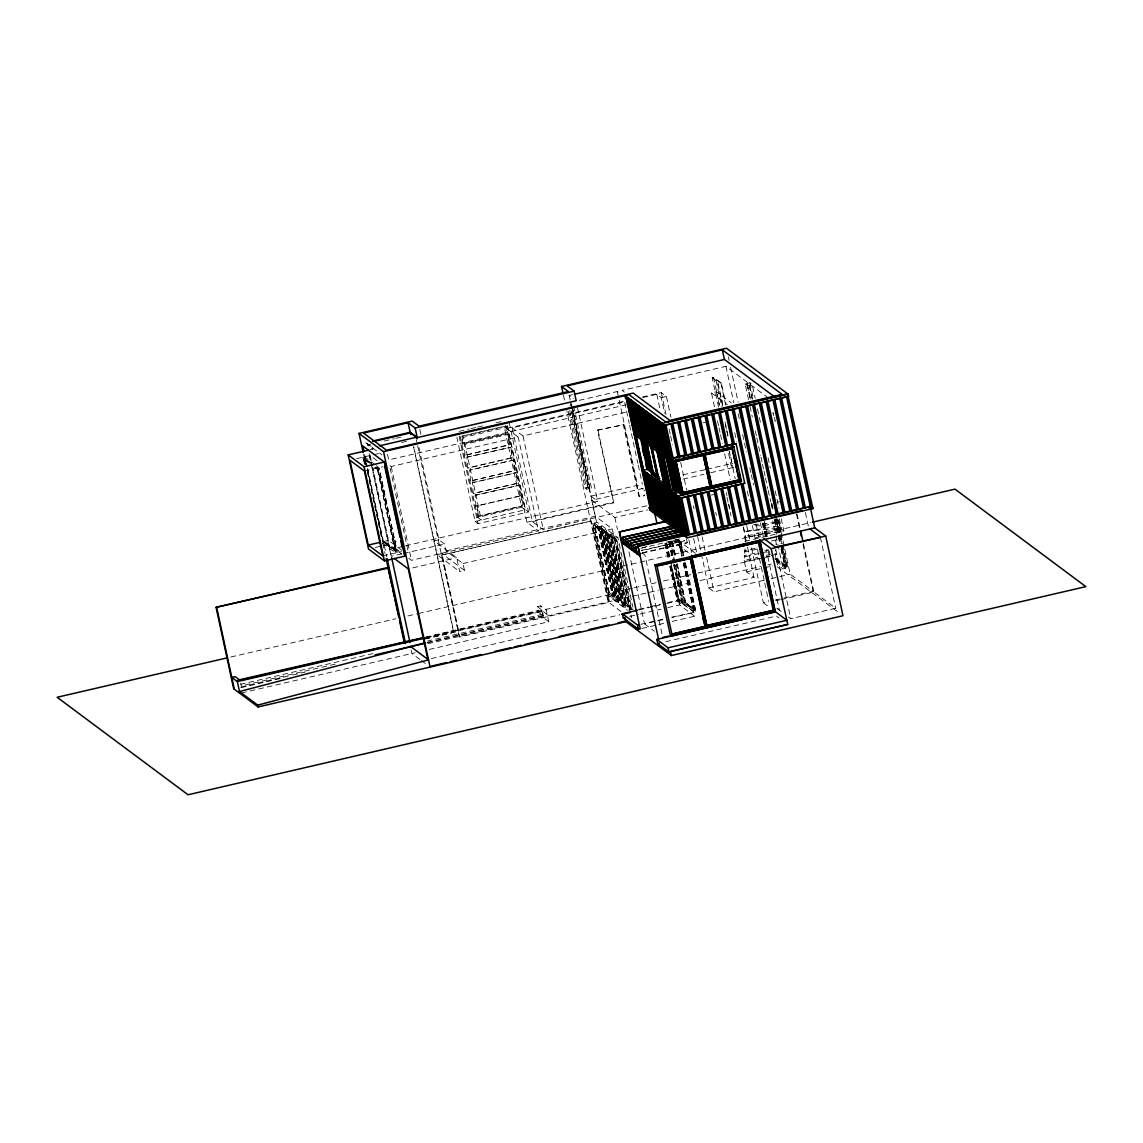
<?xml version="1.0" encoding="UTF-8"?>
<svg xmlns="http://www.w3.org/2000/svg" width="1143" height="1143" viewBox="0 0 1143 1143"><rect width="100%" height="100%" fill="white"/><g stroke="black" fill="none" stroke-linecap="round" stroke-linejoin="round"><path stroke-width="0.75" stroke-dasharray="5 3.75" d="M572.557 394.678L569.114 395.478L573.372 398.65M370.661 444.184L367.274 444.956L372.904 449.156L368.417 450.199M384.162 441.041L394.292 438.698M395.992 438.312L401.05 437.126M579.244 400.35L617.277 391.535L619.849 393.449M768.525 398.093L725.919 366.346L622.092 390.42L625.935 393.278M401.622 442.498L406.679 441.327M569.943 405.308L572 404.836M459.143 431.34L469.23 429.011M470.916 428.611L475.959 427.453M477.645 427.053L484.375 425.496M496.148 422.767L504.549 420.824M356.645 458.643L370.146 455.514L378.076 461.429M373.618 454.714L380.548 453.099M718.504 406.994L712.16 377.619L713.532 377.304L721.319 383.105L725.791 403.836M505.906 425.939L506.535 433.754L462.601 443.941L461.972 436.126L505.906 425.939L507.349 427.168L525.237 509.907L521.622 507.206L504.106 426.196M364.546 464.315L363.417 459.115L365.131 458.714L370.761 462.901M505.978 426.139L462.029 436.326L462.601 443.941M461.972 436.126L463.415 437.355L507.349 427.168M408.765 558.298L411.48 560.313L538.482 530.866L526.937 522.265L506.649 428.454L623.678 401.322M642.266 397.021L661.268 392.62L666.412 396.45L670.912 417.295M646.724 505.777L543.296 529.752L532.424 521.665L512.135 427.853L624.078 401.907M643.023 397.507L656.811 394.321L661.254 397.635L664.64 413.266M712.16 377.619L716.047 380.519L717.418 380.205L723.019 406.122M626.65 404.708L388.677 459.872L387.291 453.457M722.676 406.208L717.075 380.276L721.319 383.105M462.529 443.598L506.535 433.754M661.254 397.635L666.412 396.45M465.044 455.285L464.187 444.427L508.192 434.44L508.992 445.098L465.044 455.285L508.921 444.756M364.431 471.045L382.991 466.73M748.522 399.55L745.136 383.848L749.937 382.734L752.194 384.419L755.209 398.364M374.661 467.487L377.476 469.587L379.19 469.187L396.792 550.612L395.078 551.012L382.434 541.596M407.837 550.097L389.492 465.23L391.206 466.501L518.208 437.069L538.482 530.866M512.135 427.853L523.008 435.954L626.435 411.98M714.475 406.822L711.475 392.935L716.404 391.792L731.249 402.836M745.136 383.848L747.393 385.534L752.194 384.419M466.93 457.186L510.935 447.199L466.93 457.186L467.787 468.044L511.721 457.857L510.864 446.999M532.424 521.665L613.762 502.806L597.475 430.139L623.907 424.682L639.509 496.834L644.623 495.648M597.475 430.139L623.907 424.682M470.587 480.974L469.73 470.13L513.664 459.943L514.521 470.787L470.587 480.974L514.45 470.445L513.664 459.943M513.736 460.143L469.73 470.13M703.016 422.796L708.203 421.596M472.402 482.689L516.407 472.702L472.402 482.689L473.259 493.547L517.193 483.36L516.336 472.502M475.117 495.29L519.122 485.304L475.117 495.29L475.974 506.135L521.408 495.648L475.974 506.135M584.916 487.904L589.717 486.789L591.488 488.09L586.673 489.204L584.916 487.904L568.328 411.18M478.188 516.15L522.122 505.963L478.26 516.493L477.403 505.635L478.26 516.493M460.158 436.383L477.674 517.393L521.622 507.206M383.434 541.553L393.292 539.267L398.578 543.211M475.088 521.465L525.551 509.764L528.48 511.95L478.031 523.651L475.088 521.465L456.9 437.283M570.6 402.35L590.888 496.148L637.565 485.332L642.609 489.09M682.871 474.831L705.117 469.673M706.831 469.273L732.506 463.329M375.275 547.468L382.019 545.911M383.705 545.511L388.777 544.339L401.836 554.069M728.591 453.657L731.206 465.758L732.577 465.43L729.591 451.614M594.931 524.966L593.217 525.366L607.919 593.331L609.633 592.931L614.377 596.46L612.662 596.86L591.774 500.277L643.252 488.347M683.057 479.117L703.831 474.302M710.746 472.702L734.978 467.087M403.879 546.197L395.235 548.211L402.007 553.255M405.608 545.797L597.732 501.263L577.458 407.451M438.926 539.767L434.126 540.868L456.686 557.684L459.686 571.571L464.501 570.457L463.001 563.528L446.056 550.912L444.556 543.954L438.926 539.767L418.624 445.841M526.937 522.265L613.077 502.291M623.221 424.167L638.823 496.319L644.723 494.962M382.776 555.912L401.336 551.612M401.722 553.884L391.349 556.284L372.147 467.487M403.45 553.483L444.556 543.954M446.056 550.912L595.36 516.293L612.305 528.909L631.536 617.877M464.501 570.457L441.927 553.641L437.126 554.755L459.686 571.571M591.217 521.037L441.227 555.141L591.217 521.037L608.805 602.404L459.5 637.022L416.381 440.226M591.774 500.277L614.877 517.493L647.61 509.892M711.317 495.133L716.504 493.933M633.308 608.99L628.507 610.105L608.033 594.86L592.603 523.465L597.403 522.351L617.863 537.581L632.936 607.247M412.752 567.871L456.686 557.684M621.821 601.775L606.39 530.381L601.032 526.38L599.318 526.78L614.748 598.189L616.463 597.789L621.821 601.775L620.106 602.175L604.676 530.781M599.689 528.495L597.96 528.895L593.217 525.366M599.932 528.68L601.647 528.28L606.519 531.909L621.206 599.875L619.492 600.275L614.62 596.646L616.334 596.246L621.206 599.875M463.001 563.528L612.305 528.909M604.804 532.309L606.519 531.909M622.892 604.49L624.607 604.09L619.735 600.461L618.02 600.861L603.333 532.895L605.047 532.495M611.262 534.01L609.548 534.41L624.978 605.804L626.693 605.404L631.936 609.305L616.491 537.91L611.262 534.01L626.693 605.404M609.919 536.124L608.205 536.524L603.333 532.895M610.162 536.31L611.876 535.91L616.62 539.439L614.905 539.839L592.603 523.465M617.863 537.581L613.062 538.696L628.507 610.105M777.683 502.148L782.826 500.948M642.195 547.654L647.338 546.454M673.084 540.496L678.228 539.296M640.909 548.383L681.657 538.496M673.627 541.739L678.428 540.625L681.814 556.298M678.871 540.953L674.056 542.068L692.287 555.641M641.366 550.383L684.7 540.768L641.794 550.712M642.252 552.726L687.314 542.711L642.695 553.055M775.411 600.018L813.173 591.274L790.227 574.186L778.997 522.194L763.553 525.78L753.38 525.751M745.765 542.111L744.55 536.51L775.44 529.352L776.811 530.381L774.554 519.908M230.815 657.011L395.778 618.763M407.937 615.948L416.624 613.934M418.352 613.534L810.83 522.551M781.24 518.736L783.884 530.952L745.736 537.396L744.55 536.51M755.809 537.681L760.609 536.567M771.411 540.968L776.554 539.782L775.225 538.796L776.497 544.625L775.168 543.654M759.281 553.469L745.55 556.655L744.293 550.812L758.009 547.626M744.293 550.812L745.607 551.798L757.623 549.011M759.223 558.327L745.493 561.499L744.222 555.669L757.952 552.483M764.824 550.897L768.253 550.097M760.995 553.069L767.853 551.483M427.196 642.795L543.382 615.863L538.482 612.219L537.281 606.647L540.71 605.861L546.24 609.976L548.783 621.735L425.567 650.296M701.331 553.583L708.746 587.916L754.066 577.415L746.622 571.871L744.164 560.527L757.895 557.341M766.482 555.355L769.911 554.555M766.081 556.727L769.51 555.941M771.225 555.541L776.368 554.341L775.425 549.969M632.479 588.188L611.819 592.988L612.848 593.746L608.033 594.86M634.194 587.788L656.582 582.601M663.469 581.001L691.015 574.629M697.902 573.029L763.324 557.855M765.053 557.455L771.939 555.869M425.282 637.222L538.124 610.533L543.011 614.177L427.753 640.909M425.996 637.237L607.247 595.189L627.378 610.191M426.496 637.737L546.24 609.976M458.172 630.836L538.482 612.219M424.953 638.823L453.9 632.35L413.823 446.956M425.196 639.008L458.7 631.236L441.927 553.641M373.018 653.596L240.973 684.2L237.301 681.471M427.611 642.237L547.226 614.52L541.696 610.391M335.156 664.14L241.33 685.886L240.873 683.757M240.602 687.1L290.979 675.427M292.722 675.013L304.881 672.198M427.925 643.68L630.693 596.675M632.436 596.26L658.468 590.231M660.211 589.831L693.187 582.173M700.13 580.573L760.895 566.485M767.839 564.871L771.311 564.071M241.287 687.615L281.249 678.342M746.622 571.871L762.067 568.285M763.781 567.885L772.354 565.899M776.354 560.156L784.812 566.471L786.541 566.071L782.769 548.64M241.616 692.944L415.152 652.71M626.564 603.875L624.85 604.261L629.607 607.805L631.322 607.404L626.564 603.875L611.876 535.91M776.368 554.341L775.054 553.355L777.511 564.713L783.141 568.9L787.941 567.785L783.041 545.154M670.027 566.385L677.185 599.504L678.899 599.103L683.643 602.632L681.928 603.033L673.641 564.699M638.365 609.39L648.71 606.99M650.424 606.604L660.768 604.204M667.655 602.604L677.999 600.204L693.687 612.062L694.587 616.22L667.483 622.506M708.746 587.916L714.032 591.845L764.253 580.215M771.182 578.601L790.227 574.186M639.294 609.848L653.124 606.647M654.853 606.247L665.226 603.833M666.955 603.433L679.028 600.632L671.498 565.814M431.311 658.554L619.963 614.82M695.301 609.648L685.614 602.418L683.885 602.818L693.587 610.048L695.301 609.648L685.128 562.599M629.807 616.406L638.466 614.405M640.194 614.005L660.94 609.19M667.855 607.59L679.585 604.876L694.587 616.22M684.014 604.361L685.729 603.961L695.93 611.548L694.201 611.948L677.185 599.504M669.784 566.199L677.313 601.032L682.542 604.933L684.257 604.533L670.455 541.639M640.894 624.307L656.196 620.763M657.925 620.363L664.855 618.749M671.77 617.149L694.301 612.348L671.998 617.52M628.95 551.798L644.538 623.892L665.126 619.12M641.794 628.464L665.74 622.906M751.523 547.868L763.395 602.804L768.553 601.618M775.854 600.847L779.312 600.032M781.04 599.632L813.902 592.017L835.733 608.276L790.77 618.706L788.056 616.677M665.697 641.723L776.483 616.048L779.069 617.963M753.437 524.708L778.997 522.194M774.625 420.795L775.311 421.296L773.511 412.98M711.475 392.935L727.448 404.822M731.206 465.758L733.806 467.687M749.194 499.72L751.994 501.806M783.884 530.952L781.612 529.266L779.355 518.793M778.869 529.895L781.126 531.581L778.497 519.365M775.254 557.67L786.541 566.071M775.94 558.841L787.941 567.785M775.626 558.956L785.498 566.314L780.983 545.397M775.14 559.027L787.156 567.971L782.255 545.325M776.097 561.413L785.441 568.371L781.298 549.212M744.75 541.353L775.626 534.195L772.754 520.851M777.126 566.699L840.134 613.634M744.222 555.669L745.55 556.655M744.164 560.527L745.493 561.499M643.823 490.004L644.809 490.733M777.083 608.305L779.369 610.005L766.281 549.497M777.083 608.505L782.626 612.634M763.395 602.804L769.839 607.605M677.842 539.625L680.614 541.682L683.628 555.627M677.328 539.739L697.087 554.526M676.985 539.825L679.756 541.882L682.771 555.827M676.127 540.01L678.899 542.082L681.914 556.027M589.417 488.575L587.659 487.261L571.071 410.537M506.649 428.454L518.208 437.069M590.888 496.148L597.732 501.263M642.352 553.126L644.952 555.069L662.397 635.751M598.832 528.695L594.074 525.166L608.776 593.131L613.52 596.66L597.403 522.351M678.385 599.218L683.128 602.761L674.841 564.413M607.919 593.331L630.222 609.705L614.777 538.31L594.317 523.065L609.762 594.46M644.538 623.892L654.353 631.207M621.035 611.519L608.119 601.904L566.814 410.837M477.674 517.393L481.303 520.094L463.415 437.355M371.132 446.384L366.66 443.055L367.032 444.784M365.589 442.67L382.019 454.9M375.09 464.701L364.517 456.814L366.774 467.216M376.418 465.687L379.062 467.644L397.407 552.512L382.876 541.682L367.146 468.944M376.376 467.087L379.19 469.187M370.732 463.129L362.802 457.214L363.931 462.415M364.446 458.886L370.075 463.058M375.69 467.244L378.504 469.344L396.107 550.783L382.062 540.31M369.732 463.144L364.103 458.957L365.231 464.158M375.347 467.33L378.162 469.43L395.764 550.855L383.119 541.439M363.417 459.115L369.046 463.301M537.281 606.647L542.182 610.305L543.382 615.863M548.783 621.735L543.254 617.606L540.71 605.861M401.707 550.226L388.491 540.382L372.761 467.644M396.792 550.612L382.748 540.153L367.389 469.116M382.476 543.068L395.692 552.912L377.347 468.044M457.486 630.322L458.7 631.236M419.952 659.525L411.837 653.482L410.58 647.71M421.296 660.525L426.71 664.554M820.388 537.324L835.733 608.276M805.386 512.564L808.415 526.523M797.042 514.021L800.029 527.852M803.386 543.396L813.902 592.017M796.442 513.893L799.757 529.238M803.072 544.568L813.173 591.274M772.825 412.466L773.54 415.795M757.48 408.837L760.495 422.796M768.039 457.686L770.296 468.144M775.197 490.818L778.969 508.264M749.937 382.734L753.337 398.436M752.465 399.007L749.451 385.048L747.193 383.362L750.58 399.064M752.123 399.093L749.108 385.134L746.85 383.448L750.237 399.15M778.154 519.451L780.783 531.666L778.526 529.981L775.883 517.765M777.397 519.022L780.412 532.952M780.783 534.695L782.669 543.411M776.611 519.208L779.626 533.138M779.997 534.881L781.883 543.582M747.393 385.534L750.394 399.421M776.354 519.022L780.126 536.438M780.512 538.182L782.384 546.897M775.668 519.179L778.683 533.124M779.069 534.867L780.955 543.568M781.326 545.311L785.841 566.228M771.939 503.577L773.068 508.792M775.325 519.251L780.612 543.654M771.496 503.934L772.639 509.164M774.897 519.608L777.897 533.538M778.283 535.281L779.783 542.239M770.125 498.505L770.882 501.991M771.254 503.734L772.382 508.964M774.64 519.408L779.54 542.068M781.055 549.04L784.812 566.471M750.037 406.522L752.294 416.995M755.309 430.94L756.452 436.183M756.823 437.926L760.595 455.371M760.967 457.114L762.11 462.344M762.481 464.087L763.61 469.316M763.995 471.059L765.124 476.302M765.496 478.045L767.767 488.504M768.139 490.261L769.268 495.49M775.44 529.352L776.64 534.938M776.011 535.924L783.141 568.9M775.797 549.469L790.77 618.706M764.41 521.037L767.41 534.967M728.348 356.916L729.091 360.388M730.606 367.346L738.107 402.093M764.238 523.137L767.41 537.61M763.995 522.951L766.996 536.896M763.553 523.308L766.567 537.239M762.924 522.865L766.224 537.324M769.239 551.269L769.982 554.755M762.267 523.351L765.539 537.481M767.925 549.483L769.425 556.441M738.149 413.809L739.278 419.024M742.664 434.654L746.422 452.028M749.794 467.658L750.922 472.873M751.294 474.616L753.551 485.032M760.409 522.908L763.453 536.953M725.919 366.346L733.806 402.822M756.066 523.894L759.223 538.496M734.706 432.711L736.563 441.298M747.336 491.133L748.451 496.276M752.323 525.594L755.309 539.382M757.566 549.854L764.367 581.258M764.738 583.016L768.51 600.461M720.976 383.176L725.834 405.651M716.047 380.519L721.647 406.437M725.019 421.996L728.005 435.812M725.376 424.324L726.491 429.482M726.862 431.197L727.977 436.355M746.693 525.551L749.665 539.282M713.532 377.304L719.504 404.951M716.404 391.792L719.418 405.679M729.177 450.842L735.192 478.646M743.521 527.18L745.736 537.396M743.179 527.094L747.165 545.497M747.522 547.183L754.066 577.415M717.49 420.724L718.618 425.939M718.99 427.668L720.119 432.883M720.49 434.626L722.362 443.298M724.619 453.728L730.248 479.789M744.979 548.869L745.607 551.798M726.319 492.647L726.977 495.648M728.891 504.492L729.834 508.878M726.962 497.105L728.062 502.22M728.434 503.934L731.02 515.893M715.761 512.321L716.432 515.407M702.131 536.796L705.102 550.555M706.603 557.441L714.032 591.845M693.387 505.835L694.03 508.835M697.616 536.41L700.959 551.869M680.685 462.458L686.686 490.247M693.601 538.382L696.759 552.983M661.268 392.62L666.155 415.195M669.155 429.096L670.284 434.311M670.655 436.04L672.541 444.727M688.843 539.696L691.615 552.555M656.811 394.321L660.183 409.951M686.572 539.267L687.314 542.711M683.871 555.827L680.485 540.153L678.771 540.539L682.257 556.627M685.386 562.785L695.93 611.548M680.099 541.796L683.114 555.741M684.614 562.713L694.787 609.762L685.1 602.547L676.799 564.199M684.271 562.799L694.444 609.848L684.757 602.618L676.456 564.285M683.671 563.185L694.301 612.348M683.414 562.999L693.587 610.048M683.328 563.27L693.858 612.019M672.427 541.425L675.813 557.112M677.313 564.085L685.614 602.418M672.184 541.268L675.57 556.941M677.07 563.899L685.729 603.961M671.913 541.553L675.299 557.227M671.57 541.625L674.956 557.313M669.941 541.768L674.47 562.67M669.598 541.839L674.127 562.756M674.499 564.499L682.785 602.832L678.042 599.303L670.884 566.185M668.998 542.239L672.384 557.913M673.884 564.885L682.542 604.933M668.741 542.039L673.27 562.956M666.84 543.339L670.227 559.013M670.612 560.756L678.899 599.103M666.598 543.168L669.984 558.841M666.255 543.254L669.712 559.141M671.155 565.885L679.585 604.876M665.983 543.539L669.369 559.213M665.755 543.554L669.084 558.998M670.57 565.871L677.999 600.204M665.126 543.739L668.512 559.413M664.883 543.568L668.269 559.241M624.721 402.579L629.221 423.424M629.593 425.153L637.865 463.372M638.237 465.115L642.366 484.218M617.277 391.535L618.777 398.478M619.163 400.207L637.565 485.332M598.16 430.654L613.762 502.806M614.877 517.493L617.477 529.509M614.905 539.839L629.607 607.805M601.647 528.28L616.334 596.246M601.032 526.38L616.463 597.789M573.757 406.151L591.488 488.09M572.372 406.579L589.717 486.789M572.043 406.551L589.759 488.49L588.002 487.175L570.657 406.979M569.143 395.035L572.143 408.894M572.457 410.108L595.36 516.293M569.714 410.751L586.673 489.204M608.276 595.96L609.833 603.175M563.428 395.164L564.556 400.393M523.008 435.954L543.296 529.752M509.178 422.61L528.48 511.95M507.349 425.582L525.551 509.764M511.721 457.857L467.787 468.044M517.193 483.36L473.259 493.547M519.851 495.605L519.065 485.103M459.086 436.026L478.031 523.651M419.81 429.511L420.895 434.526M441.912 555.641L459.5 637.022M413.566 446.77L453.657 632.165M391.206 466.501L411.48 560.313M377.476 469.587L395.078 551.012M372.532 447.442L372.904 449.156M370.146 455.514L372.389 465.901M369.146 453.628L371.804 465.887M369.289 455.171L370.775 462.115M371.161 463.844L391.02 555.698M364.66 454.671L367.289 466.801M367.66 468.53L386.763 556.912M365.131 458.714L365.889 462.186M363.56 454.3L365.817 464.744M367.317 471.716L381.676 538.582M382.748 543.096L385.005 553.541M521.351 495.448L522.208 506.306M508.192 434.44L508.992 445.098M599.561 526.966L597.846 527.366L613.277 598.761L614.991 598.361L599.561 526.966M604.433 530.595L602.704 530.995L618.149 602.39L619.863 601.99L604.433 530.595M609.79 534.581L608.076 534.981L623.506 606.39L625.221 605.99L609.79 534.581M777.811 526.223L744.464 531.552L780.255 528.037L777.811 526.223M606.004 532.038L601.132 528.409L615.82 596.375L620.692 600.004L606.004 532.038M616.106 539.567L611.362 536.024L626.05 603.99L630.807 607.533L616.106 539.567M605.661 532.109L600.789 528.48L615.477 596.446L620.349 600.075L605.661 532.109M615.763 539.639L611.019 536.11L625.707 604.076L630.465 607.605L615.763 539.639M599.175 528.623L594.417 525.08L609.119 593.046L613.862 596.589L599.175 528.623M609.405 536.238L604.533 532.609L619.22 600.575L624.092 604.204L609.405 536.238M609.062 536.324L604.19 532.695L618.877 600.661L623.749 604.29L609.062 536.324"/><path stroke-width="1.5" d="M661.968 424.567L665.94 424.953L671.584 423.41L678.799 456.743L678.128 457.129L669.427 458.086L661.254 424.039L662.84 423.539M679.956 456.714L672.741 423.381L691.344 419.067L698.544 452.399L678.799 456.743M698.544 452.399L699.216 451.999L692.001 418.681L760.066 402.893L783.769 512.507L686.629 534.895L676.999 496.876L678.585 496.376M784.927 512.478L761.224 402.865L780.483 398.164L804.186 507.778L783.769 512.507M627.893 397.507L626.307 398.007L650.01 507.621L651.596 507.121L649.195 507.678L649.71 510.078L686.972 537.824L812.93 508.621L812.044 505.949L805.344 507.749L781.641 398.135L788.341 396.335L662.711 425.825L625.464 398.078L624.95 395.664L662.197 423.424L662.711 425.825M699.216 451.999L736.192 443.784L669.955 459.143L662.14 453.328L665.197 453.257L663.612 453.742L655.439 419.695L657.025 419.195M677.97 497.605L681.685 497.805L744.736 483.303L678.499 498.662L670.684 492.847L662.14 453.328M628.279 399.25L651.953 509.064L653.539 508.564L650.981 508.335L627.278 398.721L628.864 398.235M629.836 398.95L628.25 399.45L636.165 433.311L638.023 433.011L636.437 433.497L629.25 399.979M630.807 399.679L629.221 400.179L637.137 434.04L638.994 433.726L637.408 434.226L630.193 400.893L631.779 400.407M632.751 401.122L631.165 401.622L639.08 435.483L640.923 435.183L639.337 435.669L632.136 402.065M633.722 401.85L632.136 402.336L640.051 436.197L641.895 435.897L640.309 436.397L633.108 402.793M634.694 402.565L633.108 403.065L641.023 436.926L642.866 436.626L635.665 403.293L634.079 403.793L641.995 437.655L643.838 437.34L642.252 437.84L635.051 404.236M636.637 404.022L635.051 404.508L642.966 438.369L644.809 438.069L643.223 438.569L636.022 405.236L637.608 404.736M638.58 405.465L636.994 405.965L644.909 439.812L646.752 439.512L645.166 440.012L637.965 406.679L639.551 406.194M645.809 427.625L648.695 440.955L646.852 441.269L638.937 407.408L640.523 406.908M641.494 407.637L639.909 408.122L647.824 441.984L649.667 441.684L648.081 442.184L640.88 408.58M642.466 408.351L640.866 408.851L648.795 442.712L650.638 442.412L649.053 442.898L641.837 409.58L643.423 409.08M643.795 410.751L650.996 444.356L652.582 443.855L650.024 443.627L642.809 410.294L644.395 409.808M645.366 410.523L643.78 411.023L651.696 444.884L653.553 444.584L651.967 445.07L644.752 411.737L646.338 411.251M647.309 411.966L645.724 412.466L653.639 446.327L655.482 446.027L653.896 446.513L646.695 412.909M648.281 412.694L646.695 413.194L654.61 447.042L656.453 446.742L654.868 447.242L647.667 413.909L649.253 413.423M649.61 415.08L656.811 448.685L658.397 448.199L655.839 447.97L648.638 414.638L650.224 414.137M651.196 414.866L649.61 415.352L657.525 449.213L659.368 448.913L657.782 449.413L650.581 416.081L652.167 415.581M652.524 417.252L676.213 527.137L677.799 526.637L675.242 526.409L651.553 416.809L653.139 416.309M655.082 417.752L653.496 418.252L677.899 528.395L679.742 528.08L678.156 528.58L654.11 417.038L652.524 417.524L677.899 528.395M656.053 418.481L654.468 418.967L678.871 529.109L680.714 528.809L679.128 529.309L655.453 419.495M657.982 419.924L656.396 420.424L664.326 454.271L666.169 453.971L664.583 454.471L657.368 421.138L658.954 420.653M659.925 421.367L658.339 421.867L666.526 455.914L669.084 456.143L662.597 426.153M660.897 422.096L659.311 422.581L667.226 456.443M661.868 422.81L660.283 423.31L668.198 457.171L670.055 456.871L663.197 425.21M631.179 401.35L638.365 434.954L639.966 434.454L637.408 434.226M634.079 403.522L641.28 437.112L642.866 436.626M636.994 405.679L644.195 439.283L645.781 438.798L639.294 408.794M646.138 440.727L647.724 440.241L645.166 440.012M639.909 407.851L647.109 441.455L648.695 440.955M650.024 443.627L651.61 443.127L649.053 442.898M645.738 412.194L652.939 445.799L654.525 445.299L651.967 445.07M655.839 447.97L657.425 447.47L654.868 447.242M658.354 421.596L665.555 455.2L667.141 454.7L664.583 454.471M666.526 455.914L668.112 455.428L665.555 455.2M660.297 423.039L667.498 456.643L669.084 456.143M661.254 424.039L668.455 457.357L670.055 456.871M669.427 458.086L671.012 457.586M647.538 473.245L645.952 473.745L653.896 510.507L655.482 510.007L652.924 509.778L644.981 473.016L646.567 472.516M648.495 473.974L646.909 474.459L655.582 511.764L657.425 511.464L655.839 511.95L647.895 474.916M649.467 474.688L647.881 475.188L656.539 512.478L658.397 512.178L656.811 512.678L648.867 475.645M650.438 475.417L648.853 475.917L657.511 513.207L659.368 512.907L651.781 477.803M652.382 476.86L650.796 477.36L658.754 514.121L660.34 513.621L657.782 513.393L649.824 476.631L651.41 476.131M654.682 479.974L662.268 515.079L659.711 514.85L651.767 478.074L653.353 477.588M654.325 478.303L652.739 478.803L661.397 516.093L663.24 515.793L661.654 516.293L653.71 479.26M655.296 479.031L653.71 479.531L662.369 516.822L664.212 516.522L662.626 517.007L654.682 480.246L656.268 479.76M657.239 480.474L655.653 480.974L664.312 518.265L666.155 517.965L664.569 518.465L656.625 481.417M658.211 481.203L656.625 481.689L665.283 518.993L667.126 518.693L665.54 519.179L657.596 482.417L659.182 481.917M658.568 483.146L661.125 483.375L659.54 483.86L667.483 520.622L669.069 520.136L666.512 519.908L658.568 483.146L660.154 482.646M661.483 485.046L669.427 522.08L671.012 521.579L668.455 521.351L660.511 484.589L662.097 484.089M663.069 484.818L661.468 485.304L670.141 522.608L671.984 522.308L670.398 522.794L662.454 485.761M664.026 485.532L662.44 486.032L671.112 523.323L672.956 523.023L671.37 523.523L663.411 486.761L664.997 486.261M665.969 486.989L664.383 487.475L673.041 524.78L674.899 524.466L673.313 524.966L665.369 487.932M673.741 492.762L672.155 493.262L680.814 530.552L682.657 530.252L681.071 530.752L673.127 493.99L674.713 493.49M675.684 494.219L674.099 494.705L683.014 532.195L685.571 532.424L683.985 532.924L676.042 495.891M676.656 494.933L675.07 495.433L683.728 532.724M677.628 495.662L676.042 496.148L684.7 533.452L686.543 533.152L678.956 498.048M650.981 508.335L652.567 507.849L650.01 507.621M652.924 509.778L654.51 509.292L651.953 509.064M646.924 474.188L654.868 511.235L656.453 510.735L653.896 510.507M657.782 513.393L659.368 512.907M659.711 514.85L661.311 514.35L658.754 514.121M652.753 478.531L660.683 515.564L662.268 515.079M655.653 480.703L663.597 517.736L665.183 517.236L657.596 482.146M666.512 519.908L668.098 519.408L665.54 519.179M668.455 521.351L670.041 520.851L667.483 520.622M664.397 487.204L672.341 524.237L673.927 523.751L671.37 523.523M636.165 433.311L634.794 432.954L657.954 450.199L674.284 525.694L675.87 525.194L673.313 524.966M675.242 526.409L676.827 525.923L674.284 525.694M677.185 527.852L678.771 527.366L676.213 527.137M662.84 453.171L680.099 530.023L681.685 529.538L679.128 529.309M674.099 494.433L682.042 531.466L683.628 530.981L681.071 530.752M683.014 532.195L684.6 531.695L682.042 531.466M677.013 496.605L684.957 533.638L686.543 533.152M685.929 534.367L687.514 533.867L684.957 533.638M424.139 643.052L239.487 691.544L257.747 705.131L258.132 706.946L625.907 621.678L671.355 655.539L842.977 615.748L825.732 536.038L814.73 527.837L810.473 508.164M257.747 705.131L428.539 659.868L410.28 646.266M363.174 452.557L359.045 433.411L412.237 421.081L419.095 426.182L568.4 391.563L561.542 386.463L726.462 348.229L788.199 394.206L788.713 396.607M408.051 422.724L363.517 433.054L386.605 450.256L633.222 393.078L669.855 420.381L782.098 394.349L722.347 349.858L567.042 385.863L574.129 391.149L576.215 400.764L417.224 437.626L410.137 432.34L408.051 422.724L415.138 428.011L417.224 437.626M415.138 428.011L574.129 391.149M372.447 441.084L410.137 432.34M574.286 394.278L724.433 359.474L774.497 396.764M373.418 441.498L410.566 432.883L416.438 437.255L416.809 438.969M379.29 445.87L416.438 437.255M363.917 451.199L362.788 445.999L384.319 462.043L404.679 556.198L384.434 560.884L368.517 549.04L348.172 454.885L368.417 450.199M359.045 433.411L383.519 451.642L629.093 394.706L665.74 421.996L787.584 393.749L812.93 508.621M348.172 454.885L364.074 466.744L384.319 462.043M662.197 423.424L788.199 394.206M657.954 450.199L660.34 449.642L657.782 449.413M660.868 451.714L658.125 452.357L635.651 435.612L643.166 470.316L665.626 487.061L668.369 486.418M676.913 456.929L685.543 454.928M690.715 453.728L701.073 451.328M709.703 449.328L720.061 446.927M725.234 445.727L733.863 443.727M675.684 459.743L679.199 459.057M682.457 458.172L703.174 453.728L710.689 488.432L741.235 481.346M731.663 446.884L733.477 446.47M703.174 453.728L733.72 446.642L741.478 481.532L677.97 496.248L670.598 490.761L674.727 489.804L667.969 458.572M663.097 456.057L670.47 461.543L733.977 446.827L733.363 446.37M651.196 469.159L648.867 467.43L647.152 467.83L652.967 472.159M676.042 461.443L703.216 455.185L710.06 486.532L682.857 492.747L675.942 461.372L703.302 455.271M643.166 470.316L648.995 468.959L642.995 441.198M634.794 432.954L652.667 509.592M644.738 441.469L651.496 472.731L653.21 472.345L657.939 475.859M644.481 441.284L651.624 474.274L653.339 473.874L646.581 442.627M651.496 472.731L657.396 477.131L659.111 476.745M368.246 545.082L382.776 555.912L364.431 471.045L349.887 460.215L368.246 545.082L380.062 542.339M659.74 478.646L658.011 479.031L650.51 444.341M659.44 452.428L657.025 450.628L663.783 481.889L665.497 481.489M676.57 489.733L674.599 488.275L672.884 488.661L675.827 490.861L669.069 459.6M681.642 491.847L679.514 490.261L677.799 490.647L680.985 493.033L709.932 486.418M682.1 493.619L679.642 491.79L677.913 492.19L677.542 490.476M665.869 457.214L673.013 490.204L676.442 492.762L678.17 492.376L671.412 461.115M711.918 486.246L739.15 480.031L732.234 448.656L705.017 454.871L711.789 486.132L738.992 479.917M689.015 492.433L700.959 489.661M704.359 488.875L711.189 487.289M724.833 484.132L729.948 482.946M684.857 493.947L711.903 487.675M681.485 494.848L715.418 486.975M718.804 486.189L725.705 484.703M739.178 481.589L740.993 481.174L740.621 479.446M258.132 706.946L233.658 688.715L216.07 607.333L388.02 567.471L404.808 642.437M216.07 607.333L388.706 567.985M637.565 610.248L622.392 613.762L623.292 617.92L638.48 629.236L640.194 628.836L619.249 531.966L667.298 520.837M619.249 531.966L667.741 521.165M622.592 537.353L672.798 526.137L622.592 537.353L624.078 544.225L627.507 543.425M626.678 546.154L625.192 539.282L673.256 528.152M625.192 539.282L675.413 528.08L676.156 531.509M619.692 532.295L621.921 542.611L625.121 541.868M627.807 541.225L678.013 530.023L627.807 541.225L629.293 548.097M635.322 549.24L631.893 550.04L630.407 543.168L680.171 531.624M630.407 543.168L680.614 531.952M634.494 551.983L633.008 545.111L681.057 533.967M633.008 545.111L683.214 533.895M621.921 542.611L640.137 556.184L637.908 545.883L685.971 534.738M637.094 553.912L635.608 547.04L686.557 535.181M649.195 507.678L686.443 535.424L812.416 506.22M697.359 534.824L728.334 527.637M731.777 526.837L767.925 518.465M771.368 517.665L802.357 510.478M809.115 508.921L812.316 508.178M635.765 549.569L632.336 550.369L630.85 543.496M640.966 553.455L637.537 554.241L635.608 547.04M227.328 657.825L57.15 697.273L188.038 794.771L1085.85 586.63L954.962 489.133L812.559 522.151M691.601 556.141L707.288 627.721L691.601 556.141L759.909 540.31L775.34 611.705L670.555 636.237L654.882 564.656M655.125 564.828L814.73 527.837M758.438 542.325L691.729 557.67L758.309 542.239L773.254 610.391L706.417 625.635L773.139 610.291M690.258 558.255L705.202 626.407L671.898 634.122L656.968 565.971L690.386 558.341M690.501 558.441L656.968 565.971M763.781 538.496L775.283 547.068L820.388 537.324M759.566 540.053L771.168 548.697L825.732 536.038M237.815 680.156L423.553 637.623M424.267 637.637L240.13 680.328L235.229 676.67L231.8 677.47L237.33 681.585L239.873 693.344M237.33 681.585L423.024 638.537M375.118 654.868L425.467 643.195M621.706 614.405L630.35 612.405M623.292 617.92L625.007 617.52M431.14 666.169L446.713 662.554M450.185 661.754L457.1 660.154M460.558 659.34L481.332 654.525M495.176 651.324L510.75 647.71M514.221 646.909L521.137 645.295M524.608 644.495L545.368 639.68M559.213 636.48L579.987 631.665M588.645 629.65L609.419 624.835M618.063 622.835L626.721 620.82M622.392 613.762L637.58 625.078L639.294 624.678M705.074 626.307L671.898 634.122M662.769 637.465L668.526 636.137M771.168 548.697L787.741 624.435L668.984 651.967L657.725 643.58L656.825 639.423L775.583 611.891M657.725 643.58L659.44 643.18M656.825 639.423L668.084 647.81L786.841 620.278L774.554 611.119M643.223 438.569L645.781 438.798M665.097 488.004L666.941 487.704L665.355 488.204L674.013 525.494M666.069 488.733L667.912 488.432L666.326 488.918L674.984 526.223M667.041 489.447L668.884 489.147L666.498 489.718L643.338 472.473M662.626 517.007L665.183 517.236M804.186 507.778L805.344 507.749M809.916 528.952L820.245 536.639M741.478 481.532L740.178 480.574L738.992 475.074M739.15 480.031L732.134 448.585L705.017 454.871L711.789 486.132M626.307 398.007L650.724 508.149M627.278 398.721L651.696 508.864M630.193 400.893L638.108 434.754M636.022 405.236L643.938 439.098M637.965 406.679L645.881 440.541M638.937 407.408L646.852 441.269M641.837 409.58L649.767 443.427M642.809 410.294L650.724 444.156M644.752 411.737L652.667 445.599M647.667 413.909L655.582 447.77M648.638 414.638L656.553 448.499M650.581 416.081L658.497 449.942M651.553 416.809L675.956 526.937M657.368 421.138L665.297 455M673.127 459.943L675.256 461.529M672.784 460.015L674.913 461.601M710.689 488.432L702.931 453.542M672.098 460.172L674.227 461.772M650.567 469.359L648.181 467.587L642.166 439.798M653.653 472.002L647.838 467.673L641.452 438.14M675.884 489.89L673.913 488.432L667.526 458.9M676.513 490.704L673.57 488.504L667.183 458.972M659.582 478.531L647.281 469.359L640.523 438.112M665.769 483.132L663.912 483.432L656.782 450.442M675.87 490.661L681.614 494.933L673.856 460.043L681.357 494.748M663.783 481.889L666.198 483.689M651.624 474.274L664.154 483.603M644.981 473.016L653.639 510.307M645.952 473.745L654.61 511.035M649.824 476.631L658.482 513.921M650.796 477.36L659.454 514.65M651.767 478.074L660.425 515.379M654.682 480.246L663.34 517.536M657.596 482.417L666.255 519.708M659.54 483.86L668.198 521.151M660.511 484.589L669.169 521.88M663.411 486.761L672.07 524.051M673.127 493.99L681.785 531.281M787.741 624.435L670.455 651.381L671.355 655.539M637.908 545.883L658.539 639.023M394.178 558.384L408.294 568.9L427.896 659.597M787.284 396.578L810.987 506.192M786.627 396.978L810.316 506.592M779.812 398.55L803.515 508.164M774.84 399.707L798.528 509.321M773.682 399.736L797.371 509.349M773.011 400.136L796.714 509.749M800.772 531.309L803.015 541.668M800.486 532.638L801.229 536.053M768.025 401.293L791.728 510.892M766.867 401.322L790.57 510.921M766.21 401.707L789.899 511.321M759.395 403.293L783.098 512.893M754.409 404.451L778.112 514.05M753.266 404.479L776.954 514.079M752.594 404.865L776.297 514.479M747.608 406.022L771.311 515.636M746.45 406.051L770.153 515.664M745.793 406.451L769.482 516.05M740.807 407.594L764.496 517.207M739.65 407.637L763.353 517.236M738.978 408.022L762.681 517.636M722.347 349.858L724.433 359.474M733.992 409.18L757.695 518.793M732.849 409.208L756.537 518.822M732.177 409.594L755.88 519.208M759.666 540.125L775.097 611.519L705.317 627.936L689.886 556.541M759.609 541.968L761.095 548.883M762.967 557.527L764.467 564.442M765.21 567.9L773.811 607.662M736.078 443.698L744.736 483.303M727.191 410.751L734.392 444.084M742.936 483.603L750.894 520.365M726.034 410.78L733.249 444.113M741.793 483.632L749.737 520.394M739.492 474.245L740.235 477.717M735.992 458.514L737.492 465.458M739.364 474.131L740.864 481.074M725.376 411.18L732.577 444.513M741.121 484.018L749.065 520.794M735.649 459.615L737.135 466.473M720.39 412.337L727.591 445.67M736.135 485.175L744.079 521.937M719.233 412.366L726.434 445.699M734.978 485.204L742.936 521.965M718.561 412.752L725.776 446.084M734.32 485.604L742.264 522.365M713.575 413.909L720.79 447.242M729.334 486.761L737.278 523.523M712.432 413.937L719.633 447.27M728.177 486.789L736.121 523.551M711.76 414.337L718.961 447.67M727.505 487.175L735.463 523.937M706.774 415.495L713.975 448.813M722.519 488.332L730.477 525.094M705.617 415.523L712.832 448.842M721.362 488.361L729.32 525.123M704.96 415.909L712.16 449.242M720.704 488.761L728.648 525.523M699.973 417.066L707.174 450.399M715.718 489.904L723.662 526.68M698.816 417.095L706.017 450.428M714.561 489.933L722.505 526.709M698.144 417.495L705.36 450.813M713.904 490.333L721.847 527.094M693.158 418.652L700.373 451.971M708.917 491.49L716.861 528.252M707.76 491.519L715.704 528.28M707.088 491.904L715.047 528.68M686.357 420.224L693.558 453.557M702.102 493.062L710.06 529.838M685.2 420.253L692.401 453.585M700.945 493.09L708.903 529.866M684.543 420.638L691.744 453.971M700.288 493.49L708.231 530.252M679.556 421.796L686.757 455.128M695.301 494.648L703.245 531.409M678.399 421.824L685.6 455.157M694.144 494.676L702.088 531.438M677.728 422.224L684.943 455.557M693.472 495.062L701.431 531.838M688.5 496.219L696.444 532.981M687.343 496.248L695.287 533.009M670.927 423.796L678.128 457.129M686.672 496.648L694.615 533.41M675.813 459.829L683.328 494.533M675.642 463.258L679.771 482.375M680.514 485.846L682.014 492.79L678.828 490.418L672.441 460.886M675.299 463.344L679.428 482.446M680.171 485.932L681.671 492.876L678.485 490.49L671.713 459.229M665.94 424.953L673.141 458.286M681.685 497.805L689.643 534.567M673.127 460.729L679.514 490.261M672.884 460.558L679.642 491.79M664.783 424.982L671.984 458.314M680.528 497.834L688.486 534.595M662.94 425.282L670.141 458.614M678.685 498.134L686.629 534.895M669.955 459.143L670.47 461.543M677.97 496.248L678.499 498.662M686.443 535.424L686.972 537.824M669.755 459.443L676.142 488.975M677.985 497.334L685.214 530.752M668.941 458.057L676.442 492.762M702.816 617.306L703.574 620.792M668.212 458.743L674.599 488.275M667.755 459.243L674.813 491.89M659.325 422.31L662.197 435.64M675.07 495.162L678.328 510.207M656.425 420.224L660.183 437.612M660.94 441.098L662.44 448.056M672.598 495.033L673.356 498.505M674.099 501.991L676.742 514.164M677.485 517.65L679.371 526.351M653.496 417.981L656.739 432.968M650.581 415.809L653.825 430.811M658.425 452.128L664.812 481.646M666.34 488.661L669.584 503.692M658.082 452.199L665.626 487.061M647.667 413.637L650.91 428.639M663.783 488.161L667.041 503.191M644.766 411.466L648.01 426.468M660.511 484.318L663.397 497.691M651.667 445.627L658.425 476.902L652.524 472.502L645.766 441.227M651.324 445.713L658.082 476.974L652.182 472.573L645.424 441.312M659.268 483.675L667.226 520.436M650.638 445.87L657.396 477.131M641.852 409.294L645.095 424.296M646.824 442.812L653.582 474.059M643.238 441.369L648.867 467.43M642.409 448.142L643.895 455.014M645.752 463.615L646.867 468.759M654.682 513.036L656.939 523.465M668.084 647.81L668.984 651.967M633.451 545.44L634.936 552.312M628.236 541.553L629.722 548.426M625.635 539.61L627.121 546.483M623.035 537.681L624.521 544.554M637.58 625.078L638.48 629.236M625.307 618.906L625.907 621.678M561.542 386.463L563.056 393.421M410.566 432.883L410.937 434.597M383.519 451.642L430.097 667.083M384.677 466.344L400.036 537.353M400.779 540.825L402.279 547.754M391.635 557.613L409.994 642.537M387.148 558.656L405.508 643.566M386.148 558.77L392.135 586.516M392.892 589.974L394.392 596.903M395.049 599.932L398.736 617.034M399.478 620.449L404.279 642.666M364.074 466.744L384.434 560.884M216.756 607.847L234.344 689.215"/></g></svg>
